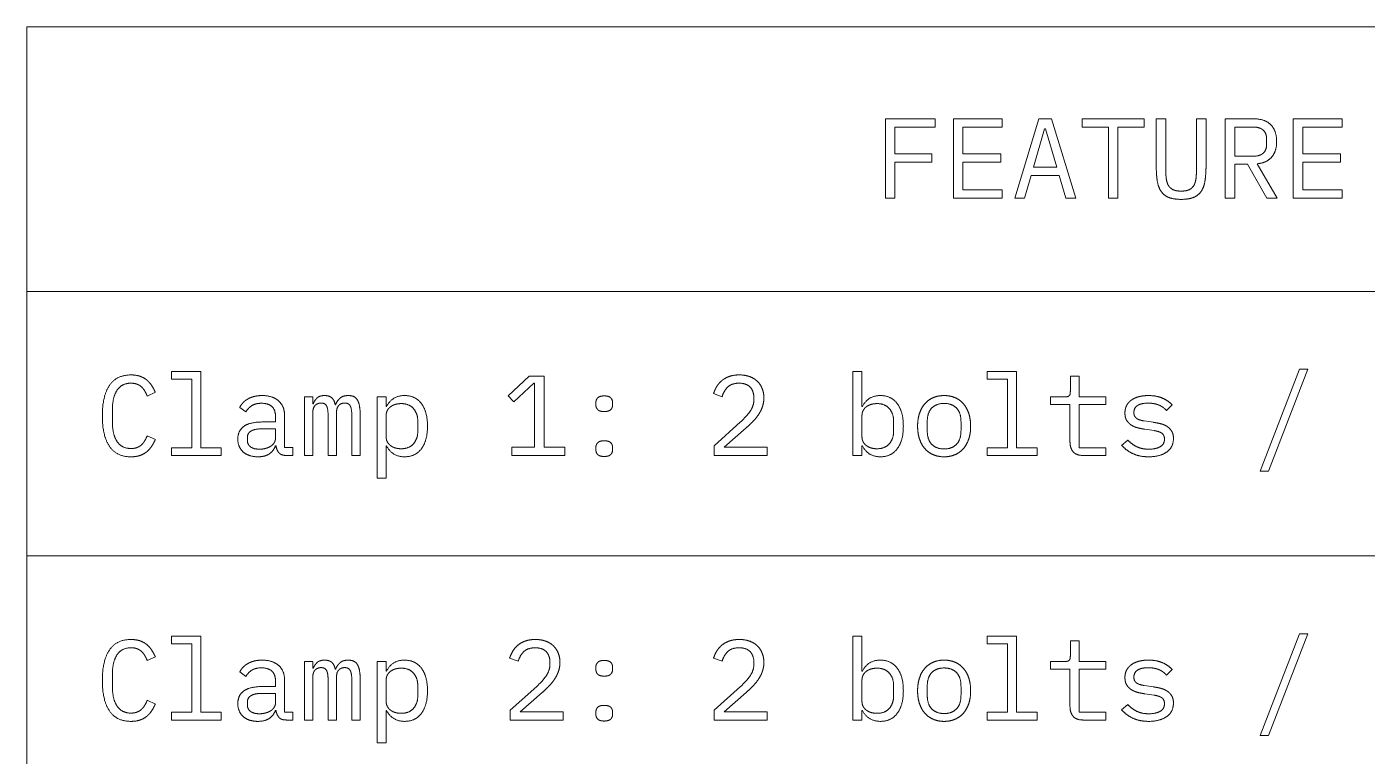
# Model space of a CAD drawing. Header units: millimetres. Extents: x 25 to 584, y 11 to 410.
# Drawn here: x 447.09 to 482.58, y 390.7 to 410 of the extents above; entities that cross this region are included whole.
import ezdxf

# ---------------------------------------------------------------- set-up
doc = ezdxf.new("R2010")
doc.units = ezdxf.units.MM
doc.layers.add('dims', color=7, linetype='Continuous', lineweight=5)

msp = doc.modelspace()

# ---------------------------------------------------------------- linework, layer by layer
at = {"layer": 'dims'}
for p, q in [((447.088, 340), (447.088, 410)), ((447.088, 410), (584, 410)), ((469.824, 407.565), (469.824, 405.471)), ((471.144, 407.565), (469.824, 407.565)), ((471.144, 407.346), (471.144, 407.565)), ((471.624, 407.565), (471.624, 405.471)), ((472.914, 407.565), (471.624, 407.565)), ((472.914, 407.346), (472.914, 407.565)), ((473.889, 407.565), (473.247, 405.471)), ((474.222, 407.565), (473.889, 407.565)), ((474.864, 405.471), (474.222, 407.565)), ((475.029, 407.565), (475.029, 407.346)), ((476.679, 407.565), (475.029, 407.565)), ((476.679, 407.346), (476.679, 407.565)), ((477.246, 407.565), (476.994, 407.565)), ((476.994, 407.565), (476.994, 406.368)), ((477.246, 406.308), (477.246, 407.565)), ((478.062, 407.565), (478.062, 406.308)), ((478.314, 407.565), (478.062, 407.565)), ((478.314, 406.368), (478.314, 407.565)), ((478.824, 407.565), (478.824, 405.471)), ((479.586, 407.565), (478.824, 407.565)), ((480.624, 407.565), (480.624, 405.471)), ((481.914, 407.565), (480.624, 407.565)), ((481.914, 407.346), (481.914, 407.565)), ((470.076, 407.346), (471.144, 407.346)), ((470.076, 406.641), (470.076, 407.346)), ((471.876, 407.346), (472.914, 407.346)), ((471.876, 406.641), (471.876, 407.346)), ((473.745, 406.287), (474.039, 407.298)), ((474.039, 407.298), (474.066, 407.298)), ((474.066, 407.298), (474.36, 406.287)), ((475.029, 407.346), (475.728, 407.346)), ((475.728, 407.346), (475.728, 405.471)), ((475.98, 407.346), (476.679, 407.346)), ((475.98, 405.471), (475.98, 407.346)), ((479.076, 407.346), (479.58, 407.346)), ((479.076, 406.578), (479.076, 407.346)), ((480.876, 407.346), (481.914, 407.346)), ((480.876, 406.641), (480.876, 407.346)), ((479.916, 407.04), (479.916, 406.884)), ((471.054, 406.641), (470.076, 406.641)), ((470.076, 406.422), (471.054, 406.422)), ((470.076, 405.471), (470.076, 406.422)), ((471.054, 406.422), (471.054, 406.641)), ((472.878, 406.641), (471.876, 406.641)), ((471.876, 406.422), (472.878, 406.422)), ((471.876, 405.69), (471.876, 406.422)), ((472.878, 406.422), (472.878, 406.641)), ((479.58, 406.578), (479.076, 406.578)), ((481.878, 406.641), (480.876, 406.641)), ((480.876, 406.422), (481.878, 406.422)), ((480.876, 405.69), (480.876, 406.422)), ((481.878, 406.422), (481.878, 406.641)), ((473.508, 405.471), (473.685, 406.068)), ((473.685, 406.068), (474.42, 406.068)), ((474.36, 406.287), (473.745, 406.287)), ((474.42, 406.068), (474.597, 405.471)), ((479.076, 405.471), (479.076, 406.365)), ((479.076, 406.365), (479.409, 406.365)), ((479.409, 406.365), (479.919, 405.471)), ((480.201, 405.471), (479.667, 406.377)), ((472.914, 405.69), (471.876, 405.69)), ((472.914, 405.471), (472.914, 405.69)), ((481.914, 405.69), (480.876, 405.69)), ((481.914, 405.471), (481.914, 405.69)), ((469.824, 405.471), (470.076, 405.471)), ((471.624, 405.471), (472.914, 405.471)), ((473.247, 405.471), (473.508, 405.471)), ((474.597, 405.471), (474.864, 405.471)), ((475.728, 405.471), (475.98, 405.471)), ((478.824, 405.471), (479.076, 405.471)), ((479.919, 405.471), (480.201, 405.471)), ((480.624, 405.471), (481.914, 405.471)), ((447.088, 403), (584, 403)), ((450.918, 400.88), (450.918, 400.676)), ((451.698, 400.88), (450.918, 400.88)), ((451.698, 398.864), (451.698, 400.88)), ((460.392, 400.754), (459.837, 400.235)), ((460.785, 400.754), (460.392, 400.754)), ((460.785, 398.879), (460.785, 400.754)), ((468.963, 400.88), (468.963, 398.66)), ((469.203, 400.88), (468.963, 400.88)), ((469.203, 399.956), (469.203, 400.88)), ((472.518, 400.88), (472.518, 400.676)), ((473.298, 400.88), (472.518, 400.88)), ((473.298, 398.864), (473.298, 400.88)), ((474.72, 400.754), (474.72, 400.349)), ((474.951, 400.754), (474.72, 400.754)), ((474.951, 400.208), (474.951, 400.754)), ((480.792, 400.94), (479.748, 398.246)), ((479.964, 398.246), (481.008, 400.94)), ((481.008, 400.94), (480.792, 400.94)), ((450.918, 400.676), (451.458, 400.676)), ((451.458, 400.676), (451.458, 398.864)), ((459.984, 400.076), (460.512, 400.568)), ((460.512, 400.568), (460.533, 400.568)), ((460.533, 400.568), (460.533, 398.879)), ((472.518, 400.676), (473.058, 400.676)), ((473.058, 400.676), (473.058, 398.864)), ((450.276, 400.232), (450.492, 400.331)), ((454.44, 400.208), (454.44, 398.66)), ((454.662, 400.208), (454.44, 400.208)), ((454.662, 400.028), (454.662, 400.208)), ((454.674, 400.028), (454.662, 400.028)), ((456.363, 400.208), (456.363, 398.06)), ((456.603, 400.208), (456.363, 400.208)), ((456.603, 399.956), (456.603, 400.208)), ((459.837, 400.235), (459.984, 400.076)), ((462.156, 400.055), (462.156, 400.001)), ((462.6, 400.001), (462.6, 400.055)), ((465.273, 400.298), (465.498, 400.214)), ((466.341, 400.175), (466.341, 400.139)), ((474.195, 400.208), (474.195, 400.004)), ((474.579, 400.208), (474.195, 400.208)), ((474.195, 400.004), (474.711, 400.004)), ((474.711, 400.004), (474.711, 399.014)), ((475.656, 400.208), (474.951, 400.208)), ((474.951, 400.004), (475.656, 400.004)), ((474.951, 398.864), (474.951, 400.004)), ((475.656, 400.004), (475.656, 400.208)), ((449.355, 399.536), (449.355, 399.878)), ((452.727, 399.932), (452.889, 399.812)), ((453.672, 399.698), (453.672, 399.545)), ((453.912, 398.87), (453.912, 399.722)), ((454.662, 398.66), (454.662, 399.797)), ((455.067, 399.695), (455.067, 398.66)), ((455.262, 400.001), (455.253, 400.001)), ((455.289, 398.66), (455.289, 399.797)), ((455.694, 399.695), (455.694, 398.66)), ((455.916, 398.66), (455.916, 399.734)), ((456.615, 399.956), (456.603, 399.956)), ((456.603, 399.155), (456.603, 399.713)), ((469.215, 399.956), (469.203, 399.956)), ((469.203, 399.155), (469.203, 399.713)), ((477.264, 399.848), (477.42, 399.995)), ((453.672, 399.545), (453.342, 399.545)), ((453.342, 399.365), (453.672, 399.365)), ((453.672, 399.365), (453.672, 399.11)), ((457.44, 399.566), (457.44, 399.302)), ((465.99, 399.548), (465.291, 398.918)), ((465.552, 398.879), (466.137, 399.389)), ((470.04, 399.566), (470.04, 399.302)), ((470.931, 399.323), (470.931, 399.545)), ((471.825, 399.545), (471.825, 399.323)), ((476.919, 399.536), (476.676, 399.572)), ((476.697, 399.353), (476.94, 399.317)), ((450.492, 399.083), (450.276, 399.182)), ((452.928, 399.068), (452.928, 399.131)), ((476.241, 399.068), (476.079, 398.927)), ((450.918, 398.864), (450.918, 398.66)), ((451.458, 398.864), (450.918, 398.864)), ((450.918, 398.66), (452.238, 398.66)), ((452.238, 398.864), (451.698, 398.864)), ((452.238, 398.66), (452.238, 398.864)), ((453.672, 398.912), (453.687, 398.912)), ((454.128, 398.87), (453.912, 398.87)), ((453.963, 398.66), (454.128, 398.66)), ((454.128, 398.66), (454.128, 398.87)), ((454.44, 398.66), (454.662, 398.66)), ((455.067, 398.66), (455.289, 398.66)), ((455.694, 398.66), (455.916, 398.66)), ((456.603, 398.912), (456.615, 398.912)), ((456.603, 398.06), (456.603, 398.912)), ((459.933, 398.879), (459.933, 398.66)), ((460.533, 398.879), (459.933, 398.879)), ((459.933, 398.66), (461.337, 398.66)), ((461.337, 398.879), (460.785, 398.879)), ((461.337, 398.66), (461.337, 398.879)), ((462.156, 398.867), (462.156, 398.813)), ((462.6, 398.813), (462.6, 398.867)), ((465.291, 398.918), (465.291, 398.66)), ((465.291, 398.66), (466.689, 398.66)), ((466.689, 398.879), (465.552, 398.879)), ((466.689, 398.66), (466.689, 398.879)), ((468.963, 398.66), (469.203, 398.66)), ((469.203, 398.912), (469.215, 398.912)), ((469.203, 398.66), (469.203, 398.912)), ((472.518, 398.864), (472.518, 398.66)), ((473.058, 398.864), (472.518, 398.864)), ((472.518, 398.66), (473.838, 398.66)), ((473.838, 398.864), (473.298, 398.864)), ((473.838, 398.66), (473.838, 398.864)), ((475.656, 398.864), (474.951, 398.864)), ((475.053, 398.66), (475.656, 398.66)), ((475.656, 398.66), (475.656, 398.864)), ((479.748, 398.246), (479.964, 398.246)), ((456.363, 398.06), (456.603, 398.06)), ((447.088, 396), (584, 396)), ((450.918, 393.88), (450.918, 393.676)), ((451.698, 393.88), (450.918, 393.88)), ((450.918, 393.676), (451.458, 393.676)), ((451.458, 393.676), (451.458, 391.864)), ((451.698, 391.864), (451.698, 393.88)), ((468.963, 393.88), (468.963, 391.66)), ((469.203, 393.88), (468.963, 393.88)), ((469.203, 392.956), (469.203, 393.88)), ((472.518, 393.88), (472.518, 393.676)), ((473.298, 393.88), (472.518, 393.88)), ((472.518, 393.676), (473.058, 393.676)), ((473.058, 393.676), (473.058, 391.864)), ((473.298, 391.864), (473.298, 393.88)), ((474.72, 393.754), (474.72, 393.349)), ((474.951, 393.754), (474.72, 393.754)), ((474.951, 393.208), (474.951, 393.754)), ((480.792, 393.94), (479.748, 391.246)), ((479.964, 391.246), (481.008, 393.94)), ((481.008, 393.94), (480.792, 393.94)), ((450.276, 393.232), (450.492, 393.331)), ((459.873, 393.298), (460.098, 393.214)), ((465.273, 393.298), (465.498, 393.214)), ((452.727, 392.932), (452.889, 392.812)), ((454.44, 393.208), (454.44, 391.66)), ((454.662, 393.208), (454.44, 393.208)), ((454.662, 393.028), (454.662, 393.208)), ((454.674, 393.028), (454.662, 393.028)), ((455.262, 393.001), (455.253, 393.001)), ((456.363, 393.208), (456.363, 391.06)), ((456.603, 393.208), (456.363, 393.208)), ((456.603, 392.956), (456.603, 393.208)), ((456.615, 392.956), (456.603, 392.956)), ((460.941, 393.175), (460.941, 393.139)), ((462.156, 393.055), (462.156, 393.001)), ((462.6, 393.001), (462.6, 393.055)), ((466.341, 393.175), (466.341, 393.139)), ((469.215, 392.956), (469.203, 392.956)), ((474.195, 393.208), (474.195, 393.004)), ((474.579, 393.208), (474.195, 393.208)), ((474.195, 393.004), (474.711, 393.004)), ((474.711, 393.004), (474.711, 392.014)), ((475.656, 393.208), (474.951, 393.208)), ((474.951, 393.004), (475.656, 393.004)), ((474.951, 391.864), (474.951, 393.004)), ((475.656, 393.004), (475.656, 393.208)), ((477.264, 392.848), (477.42, 392.995)), ((449.355, 392.536), (449.355, 392.878)), ((453.672, 392.698), (453.672, 392.545)), ((453.912, 391.87), (453.912, 392.722)), ((454.662, 391.66), (454.662, 392.797)), ((455.067, 392.695), (455.067, 391.66)), ((455.289, 391.66), (455.289, 392.797)), ((455.694, 392.695), (455.694, 391.66)), ((455.916, 391.66), (455.916, 392.734)), ((456.603, 392.155), (456.603, 392.713)), ((457.44, 392.566), (457.44, 392.302)), ((469.203, 392.155), (469.203, 392.713)), ((470.04, 392.566), (470.04, 392.302)), ((476.919, 392.536), (476.676, 392.572)), ((453.672, 392.545), (453.342, 392.545)), ((453.342, 392.365), (453.672, 392.365)), ((453.672, 392.365), (453.672, 392.11)), ((460.59, 392.548), (459.891, 391.918)), ((460.152, 391.879), (460.737, 392.389)), ((465.99, 392.548), (465.291, 391.918)), ((465.552, 391.879), (466.137, 392.389)), ((470.931, 392.323), (470.931, 392.545)), ((471.825, 392.545), (471.825, 392.323)), ((476.697, 392.353), (476.94, 392.317)), ((450.492, 392.083), (450.276, 392.182)), ((450.918, 391.864), (450.918, 391.66)), ((451.458, 391.864), (450.918, 391.864)), ((452.238, 391.864), (451.698, 391.864)), ((452.238, 391.66), (452.238, 391.864)), ((452.928, 392.068), (452.928, 392.131)), ((453.672, 391.912), (453.687, 391.912)), ((454.128, 391.87), (453.912, 391.87)), ((454.128, 391.66), (454.128, 391.87)), ((456.603, 391.912), (456.615, 391.912)), ((456.603, 391.06), (456.603, 391.912)), ((459.891, 391.918), (459.891, 391.66)), ((461.289, 391.879), (460.152, 391.879)), ((461.289, 391.66), (461.289, 391.879)), ((462.156, 391.867), (462.156, 391.813)), ((462.6, 391.813), (462.6, 391.867)), ((465.291, 391.918), (465.291, 391.66)), ((466.689, 391.879), (465.552, 391.879)), ((466.689, 391.66), (466.689, 391.879)), ((469.203, 391.912), (469.215, 391.912)), ((469.203, 391.66), (469.203, 391.912)), ((472.518, 391.864), (472.518, 391.66)), ((473.058, 391.864), (472.518, 391.864)), ((473.838, 391.864), (473.298, 391.864)), ((473.838, 391.66), (473.838, 391.864)), ((475.656, 391.864), (474.951, 391.864)), ((475.656, 391.66), (475.656, 391.864)), ((476.241, 392.068), (476.079, 391.927)), ((450.918, 391.66), (452.238, 391.66)), ((453.963, 391.66), (454.128, 391.66)), ((454.44, 391.66), (454.662, 391.66)), ((455.067, 391.66), (455.289, 391.66)), ((455.694, 391.66), (455.916, 391.66)), ((459.891, 391.66), (461.289, 391.66)), ((465.291, 391.66), (466.689, 391.66)), ((468.963, 391.66), (469.203, 391.66)), ((472.518, 391.66), (473.838, 391.66)), ((475.053, 391.66), (475.656, 391.66)), ((479.748, 391.246), (479.964, 391.246)), ((456.363, 391.06), (456.603, 391.06))]:
    msp.add_line(p, q, dxfattribs=at)
for points in [[(479.586, 407.565), (479.877, 407.565), (480.03, 407.406)], [(479.827, 407.266), (479.739, 407.346), (479.58, 407.346)], [(479.916, 407.04), (479.916, 407.187), (479.827, 407.266)], [(480.03, 407.406), (480.183, 407.247), (480.183, 406.962)], [(479.827, 406.657), (479.916, 406.737), (479.916, 406.884)], [(480.183, 406.962), (480.183, 406.707), (480.051, 406.554)], [(479.58, 406.578), (479.739, 406.578), (479.827, 406.657)], [(480.051, 406.554), (479.919, 406.401), (479.667, 406.377)], [(477.016, 405.96), (476.994, 406.134), (476.994, 406.368)], [(477.246, 406.308), (477.246, 406.155), (477.255, 406.035)], [(478.053, 406.035), (478.062, 406.155), (478.062, 406.308)], [(478.314, 406.368), (478.314, 406.134), (478.291, 405.96)], [(477.109, 405.669), (477.039, 405.786), (477.016, 405.96)], [(477.255, 406.035), (477.264, 405.915), (477.303, 405.829)], [(477.303, 405.829), (477.342, 405.744), (477.424, 405.699)], [(477.424, 405.699), (477.507, 405.654), (477.654, 405.654)], [(477.654, 405.654), (477.801, 405.654), (477.884, 405.699)], [(477.884, 405.699), (477.966, 405.744), (478.005, 405.829)], [(478.005, 405.829), (478.044, 405.915), (478.053, 406.035)], [(478.291, 405.96), (478.269, 405.786), (478.199, 405.669)], [(477.31, 405.493), (477.18, 405.552), (477.109, 405.669)], [(477.654, 405.435), (477.441, 405.435), (477.31, 405.493)], [(477.997, 405.493), (477.867, 405.435), (477.654, 405.435)], [(478.199, 405.669), (478.128, 405.552), (477.997, 405.493)], [(449.275, 400.511), (449.463, 400.79), (449.847, 400.79)], [(449.847, 400.79), (449.991, 400.79), (450.096, 400.751)], [(450.096, 400.751), (450.201, 400.712), (450.276, 400.646)], [(465.489, 400.637), (465.57, 400.706), (465.685, 400.748)], [(465.685, 400.748), (465.801, 400.79), (465.954, 400.79)], [(465.954, 400.79), (466.11, 400.79), (466.231, 400.745)], [(466.231, 400.745), (466.353, 400.7), (466.435, 400.619)], [(449.088, 399.707), (449.088, 400.232), (449.275, 400.511)], [(449.476, 400.382), (449.355, 400.193), (449.355, 399.878)], [(449.847, 400.571), (449.598, 400.571), (449.476, 400.382)], [(450.01, 400.544), (449.943, 400.571), (449.847, 400.571)], [(450.127, 400.471), (450.078, 400.517), (450.01, 400.544)], [(450.213, 400.363), (450.177, 400.424), (450.127, 400.471)], [(450.276, 400.232), (450.249, 400.301), (450.213, 400.363)], [(450.276, 400.646), (450.351, 400.58), (450.402, 400.498)], [(450.402, 400.498), (450.453, 400.415), (450.492, 400.331)], [(465.273, 400.298), (465.303, 400.391), (465.355, 400.479)], [(465.355, 400.479), (465.408, 400.568), (465.489, 400.637)], [(465.652, 400.473), (465.549, 400.376), (465.498, 400.214)], [(465.948, 400.571), (465.756, 400.571), (465.652, 400.473)], [(466.242, 400.468), (466.143, 400.571), (465.948, 400.571)], [(466.341, 400.175), (466.341, 400.364), (466.242, 400.468)], [(466.435, 400.619), (466.518, 400.538), (466.561, 400.427)], [(466.561, 400.427), (466.605, 400.316), (466.605, 400.184)], [(452.727, 399.932), (452.757, 399.992), (452.808, 400.049)], [(452.808, 400.049), (452.859, 400.106), (452.934, 400.149)], [(452.934, 400.149), (453.009, 400.193), (453.105, 400.219)], [(453.303, 400.04), (453.147, 400.04), (453.048, 399.979)], [(453.105, 400.219), (453.201, 400.244), (453.318, 400.244)], [(453.576, 399.955), (453.48, 400.04), (453.303, 400.04)], [(453.318, 400.244), (453.591, 400.244), (453.751, 400.106)], [(453.751, 400.106), (453.912, 399.968), (453.912, 399.722)], [(454.674, 400.028), (454.71, 400.118), (454.776, 400.181)], [(454.881, 400.046), (454.785, 400.046), (454.724, 399.984)], [(454.776, 400.181), (454.842, 400.244), (454.971, 400.244)], [(455.026, 399.969), (454.986, 400.046), (454.881, 400.046)], [(454.971, 400.244), (455.106, 400.244), (455.172, 400.177)], [(455.172, 400.177), (455.238, 400.109), (455.253, 400.001)], [(455.262, 400.001), (455.304, 400.106), (455.382, 400.175)], [(455.505, 400.046), (455.409, 400.046), (455.349, 399.984)], [(455.382, 400.175), (455.46, 400.244), (455.598, 400.244)], [(455.653, 399.969), (455.613, 400.046), (455.505, 400.046)], [(455.598, 400.244), (455.787, 400.244), (455.851, 400.112)], [(455.851, 400.112), (455.916, 399.98), (455.916, 399.734)], [(456.615, 399.956), (456.765, 400.244), (457.092, 400.244)], [(456.846, 400.01), (456.774, 399.989), (456.72, 399.949)], [(456.999, 400.031), (456.918, 400.031), (456.846, 400.01)], [(457.324, 399.903), (457.209, 400.031), (456.999, 400.031)], [(457.092, 400.244), (457.377, 400.244), (457.537, 400.031)], [(457.537, 400.031), (457.698, 399.818), (457.698, 399.434)], [(462.156, 400.055), (462.156, 400.133), (462.205, 400.184)], [(462.205, 400.184), (462.255, 400.235), (462.378, 400.235)], [(462.378, 400.235), (462.501, 400.235), (462.55, 400.184)], [(462.55, 400.184), (462.6, 400.133), (462.6, 400.055)], [(466.242, 399.831), (466.341, 399.977), (466.341, 400.139)], [(466.605, 400.184), (466.605, 400.064), (466.57, 399.959)], [(469.215, 399.956), (469.365, 400.244), (469.692, 400.244)], [(469.446, 400.01), (469.374, 399.989), (469.32, 399.949)], [(469.599, 400.031), (469.518, 400.031), (469.446, 400.01)], [(469.924, 399.903), (469.809, 400.031), (469.599, 400.031)], [(469.692, 400.244), (469.977, 400.244), (470.137, 400.031)], [(470.137, 400.031), (470.298, 399.818), (470.298, 399.434)], [(470.724, 399.767), (470.772, 399.917), (470.864, 400.024)], [(470.864, 400.024), (470.955, 400.13), (471.085, 400.187)], [(471.378, 400.037), (471.177, 400.037), (471.054, 399.917)], [(471.085, 400.187), (471.216, 400.244), (471.378, 400.244)], [(471.378, 400.244), (471.54, 400.244), (471.67, 400.187)], [(471.702, 399.917), (471.579, 400.037), (471.378, 400.037)], [(471.67, 400.187), (471.801, 400.13), (471.892, 400.024)], [(471.892, 400.024), (471.984, 399.917), (472.032, 399.767)], [(474.579, 400.208), (474.657, 400.208), (474.689, 400.239)], [(474.689, 400.239), (474.72, 400.271), (474.72, 400.349)], [(476.212, 399.984), (476.259, 400.07), (476.343, 400.129)], [(476.343, 400.129), (476.427, 400.187), (476.541, 400.216)], [(476.781, 400.043), (476.598, 400.043), (476.5, 399.98)], [(476.541, 400.216), (476.655, 400.244), (476.79, 400.244)], [(476.961, 400.025), (476.883, 400.043), (476.781, 400.043)], [(476.79, 400.244), (477, 400.244), (477.154, 400.178)], [(477.097, 399.979), (477.039, 400.007), (476.961, 400.025)], [(477.154, 400.178), (477.309, 400.112), (477.42, 399.995)], [(449.275, 398.903), (449.088, 399.182), (449.088, 399.707)], [(453.048, 399.979), (452.949, 399.917), (452.889, 399.812)], [(453.672, 399.698), (453.672, 399.869), (453.576, 399.955)], [(454.724, 399.984), (454.662, 399.923), (454.662, 399.797)], [(455.067, 399.695), (455.067, 399.893), (455.026, 399.969)], [(455.349, 399.984), (455.289, 399.923), (455.289, 399.797)], [(455.694, 399.695), (455.694, 399.893), (455.653, 399.969)], [(456.634, 399.849), (456.603, 399.791), (456.603, 399.713)], [(456.72, 399.949), (456.666, 399.908), (456.634, 399.849)], [(457.44, 399.566), (457.44, 399.776), (457.324, 399.903)], [(462.205, 399.872), (462.156, 399.923), (462.156, 400.001)], [(462.378, 399.821), (462.255, 399.821), (462.205, 399.872)], [(462.55, 399.872), (462.501, 399.821), (462.378, 399.821)], [(462.6, 400.001), (462.6, 399.923), (462.55, 399.872)], [(465.99, 399.548), (466.143, 399.686), (466.242, 399.831)], [(466.474, 399.758), (466.413, 399.662), (466.327, 399.571)], [(466.57, 399.959), (466.536, 399.854), (466.474, 399.758)], [(469.234, 399.849), (469.203, 399.791), (469.203, 399.713)], [(469.32, 399.949), (469.266, 399.908), (469.234, 399.849)], [(470.04, 399.566), (470.04, 399.776), (469.924, 399.903)], [(470.676, 399.434), (470.676, 399.617), (470.724, 399.767)], [(471.054, 399.917), (470.931, 399.797), (470.931, 399.545)], [(471.825, 399.545), (471.825, 399.797), (471.702, 399.917)], [(472.032, 399.767), (472.08, 399.617), (472.08, 399.434)], [(476.166, 399.782), (476.166, 399.899), (476.212, 399.984)], [(476.218, 399.578), (476.166, 399.656), (476.166, 399.782)], [(476.5, 399.98), (476.403, 399.917), (476.403, 399.797)], [(476.403, 399.797), (476.403, 399.737), (476.425, 399.696)], [(476.425, 399.696), (476.448, 399.656), (476.487, 399.632)], [(477.196, 399.915), (477.156, 399.95), (477.097, 399.979)], [(477.264, 399.848), (477.237, 399.881), (477.196, 399.915)], [(449.355, 399.536), (449.355, 399.221), (449.476, 399.032)], [(452.676, 399.095), (452.676, 399.311), (452.833, 399.428)], [(452.833, 399.428), (452.991, 399.545), (453.342, 399.545)], [(453.027, 399.305), (452.928, 399.245), (452.928, 399.131)], [(453.342, 399.365), (453.126, 399.365), (453.027, 399.305)], [(457.324, 398.965), (457.44, 399.092), (457.44, 399.302)], [(457.698, 399.434), (457.698, 399.05), (457.537, 398.837)], [(466.327, 399.571), (466.242, 399.479), (466.137, 399.389)], [(469.924, 398.965), (470.04, 399.092), (470.04, 399.302)], [(470.298, 399.434), (470.298, 399.05), (470.137, 398.837)], [(470.724, 399.099), (470.676, 399.248), (470.676, 399.434)], [(470.931, 399.323), (470.931, 399.071), (471.054, 398.951)], [(471.702, 398.951), (471.825, 399.071), (471.825, 399.323)], [(472.08, 399.434), (472.08, 399.248), (472.032, 399.099)], [(476.349, 399.454), (476.271, 399.5), (476.218, 399.578)], [(476.521, 399.386), (476.427, 399.407), (476.349, 399.454)], [(476.487, 399.632), (476.526, 399.608), (476.575, 399.594)], [(476.697, 399.353), (476.616, 399.365), (476.521, 399.386)], [(476.575, 399.594), (476.625, 399.581), (476.676, 399.572)], [(476.919, 399.536), (477.003, 399.524), (477.096, 399.503)], [(477.042, 399.294), (476.994, 399.308), (476.94, 399.317)], [(477.129, 399.257), (477.09, 399.281), (477.042, 399.294)], [(477.096, 399.503), (477.189, 399.482), (477.267, 399.436)], [(477.267, 399.436), (477.345, 399.389), (477.397, 399.311)], [(477.397, 399.311), (477.45, 399.233), (477.45, 399.107)], [(449.476, 399.032), (449.598, 398.843), (449.847, 398.843)], [(450.01, 398.87), (450.078, 398.897), (450.127, 398.944)], [(450.127, 398.944), (450.177, 398.99), (450.213, 399.051)], [(450.213, 399.051), (450.249, 399.113), (450.276, 399.182)], [(450.492, 399.083), (450.453, 398.996), (450.402, 398.915)], [(452.82, 398.75), (452.676, 398.876), (452.676, 399.095)], [(452.928, 399.068), (452.928, 398.948), (453.013, 398.886)], [(453.552, 398.908), (453.609, 398.945), (453.64, 398.998)], [(453.64, 398.998), (453.672, 399.05), (453.672, 399.11)], [(456.603, 399.155), (456.603, 399.077), (456.634, 399.019)], [(456.634, 399.019), (456.666, 398.96), (456.72, 398.92)], [(456.999, 398.837), (457.209, 398.837), (457.324, 398.965)], [(462.156, 398.867), (462.156, 398.945), (462.205, 398.996)], [(462.205, 398.996), (462.255, 399.047), (462.378, 399.047)], [(462.378, 399.047), (462.501, 399.047), (462.55, 398.996)], [(462.55, 398.996), (462.6, 398.945), (462.6, 398.867)], [(469.203, 399.155), (469.203, 399.077), (469.234, 399.019)], [(469.234, 399.019), (469.266, 398.96), (469.32, 398.92)], [(469.599, 398.837), (469.809, 398.837), (469.924, 398.965)], [(470.864, 398.844), (470.772, 398.951), (470.724, 399.099)], [(471.054, 398.951), (471.177, 398.831), (471.378, 398.831)], [(471.378, 398.831), (471.579, 398.831), (471.702, 398.951)], [(472.032, 399.099), (471.984, 398.951), (471.892, 398.844)], [(474.793, 398.759), (474.711, 398.858), (474.711, 399.014)], [(476.241, 399.068), (476.352, 398.951), (476.484, 398.888)], [(477.097, 398.89), (477.213, 398.954), (477.213, 399.092)], [(477.19, 399.193), (477.168, 399.233), (477.129, 399.257)], [(477.213, 399.092), (477.213, 399.152), (477.19, 399.193)], [(477.45, 399.107), (477.45, 398.876), (477.271, 398.75)], [(449.847, 398.624), (449.463, 398.624), (449.275, 398.903)], [(449.847, 398.843), (449.943, 398.843), (450.01, 398.87)], [(450.096, 398.663), (449.991, 398.624), (449.847, 398.624)], [(450.276, 398.768), (450.201, 398.702), (450.096, 398.663)], [(450.402, 398.915), (450.351, 398.834), (450.276, 398.768)], [(453.207, 398.624), (452.964, 398.624), (452.82, 398.75)], [(453.013, 398.886), (453.099, 398.825), (453.249, 398.825)], [(453.508, 398.701), (453.396, 398.624), (453.207, 398.624)], [(453.249, 398.825), (453.342, 398.825), (453.419, 398.848)], [(453.419, 398.848), (453.495, 398.87), (453.552, 398.908)], [(453.672, 398.912), (453.621, 398.777), (453.508, 398.701)], [(453.762, 398.732), (453.702, 398.804), (453.687, 398.912)], [(453.963, 398.66), (453.822, 398.66), (453.762, 398.732)], [(457.092, 398.624), (456.765, 398.624), (456.615, 398.912)], [(456.72, 398.92), (456.774, 398.879), (456.846, 398.858)], [(456.846, 398.858), (456.918, 398.837), (456.999, 398.837)], [(457.537, 398.837), (457.377, 398.624), (457.092, 398.624)], [(462.205, 398.684), (462.156, 398.735), (462.156, 398.813)], [(462.378, 398.633), (462.255, 398.633), (462.205, 398.684)], [(462.55, 398.684), (462.501, 398.633), (462.378, 398.633)], [(462.6, 398.813), (462.6, 398.735), (462.55, 398.684)], [(469.692, 398.624), (469.365, 398.624), (469.215, 398.912)], [(469.32, 398.92), (469.374, 398.879), (469.446, 398.858)], [(469.446, 398.858), (469.518, 398.837), (469.599, 398.837)], [(470.137, 398.837), (469.977, 398.624), (469.692, 398.624)], [(471.085, 398.681), (470.955, 398.738), (470.864, 398.844)], [(471.378, 398.624), (471.216, 398.624), (471.085, 398.681)], [(471.67, 398.681), (471.54, 398.624), (471.378, 398.624)], [(471.892, 398.844), (471.801, 398.738), (471.67, 398.681)], [(475.053, 398.66), (474.876, 398.66), (474.793, 398.759)], [(476.377, 398.707), (476.202, 398.789), (476.079, 398.927)], [(476.796, 398.624), (476.553, 398.624), (476.377, 398.707)], [(476.484, 398.888), (476.616, 398.825), (476.802, 398.825)], [(477.271, 398.75), (477.093, 398.624), (476.796, 398.624)], [(476.802, 398.825), (476.982, 398.825), (477.097, 398.89)], [(449.275, 393.511), (449.463, 393.79), (449.847, 393.79)], [(449.847, 393.79), (449.991, 393.79), (450.096, 393.751)], [(450.096, 393.751), (450.201, 393.712), (450.276, 393.646)], [(450.276, 393.646), (450.351, 393.58), (450.402, 393.498)], [(459.955, 393.479), (460.008, 393.568), (460.089, 393.637)], [(460.089, 393.637), (460.17, 393.706), (460.285, 393.748)], [(460.285, 393.748), (460.401, 393.79), (460.554, 393.79)], [(460.554, 393.79), (460.71, 393.79), (460.831, 393.745)], [(460.831, 393.745), (460.953, 393.7), (461.035, 393.619)], [(461.035, 393.619), (461.118, 393.538), (461.161, 393.427)], [(465.355, 393.479), (465.408, 393.568), (465.489, 393.637)], [(465.489, 393.637), (465.57, 393.706), (465.685, 393.748)], [(465.685, 393.748), (465.801, 393.79), (465.954, 393.79)], [(465.954, 393.79), (466.11, 393.79), (466.231, 393.745)], [(466.231, 393.745), (466.353, 393.7), (466.435, 393.619)], [(466.435, 393.619), (466.518, 393.538), (466.561, 393.427)], [(449.088, 392.707), (449.088, 393.232), (449.275, 393.511)], [(449.476, 393.382), (449.355, 393.193), (449.355, 392.878)], [(449.847, 393.571), (449.598, 393.571), (449.476, 393.382)], [(450.01, 393.544), (449.943, 393.571), (449.847, 393.571)], [(450.127, 393.471), (450.078, 393.517), (450.01, 393.544)], [(450.213, 393.363), (450.177, 393.424), (450.127, 393.471)], [(450.276, 393.232), (450.249, 393.301), (450.213, 393.363)], [(450.402, 393.498), (450.453, 393.415), (450.492, 393.331)], [(459.873, 393.298), (459.903, 393.391), (459.955, 393.479)], [(460.252, 393.473), (460.149, 393.376), (460.098, 393.214)], [(460.548, 393.571), (460.356, 393.571), (460.252, 393.473)], [(460.842, 393.468), (460.743, 393.571), (460.548, 393.571)], [(460.941, 393.175), (460.941, 393.364), (460.842, 393.468)], [(461.161, 393.427), (461.205, 393.316), (461.205, 393.184)], [(465.273, 393.298), (465.303, 393.391), (465.355, 393.479)], [(465.652, 393.473), (465.549, 393.376), (465.498, 393.214)], [(465.948, 393.571), (465.756, 393.571), (465.652, 393.473)], [(466.242, 393.468), (466.143, 393.571), (465.948, 393.571)], [(466.341, 393.175), (466.341, 393.364), (466.242, 393.468)], [(466.561, 393.427), (466.605, 393.316), (466.605, 393.184)], [(474.689, 393.239), (474.72, 393.271), (474.72, 393.349)], [(452.727, 392.932), (452.757, 392.992), (452.808, 393.049)], [(452.808, 393.049), (452.859, 393.106), (452.934, 393.149)], [(453.048, 392.979), (452.949, 392.917), (452.889, 392.812)], [(452.934, 393.149), (453.009, 393.193), (453.105, 393.219)], [(453.303, 393.04), (453.147, 393.04), (453.048, 392.979)], [(453.105, 393.219), (453.201, 393.244), (453.318, 393.244)], [(453.576, 392.955), (453.48, 393.04), (453.303, 393.04)], [(453.318, 393.244), (453.591, 393.244), (453.751, 393.106)], [(453.672, 392.698), (453.672, 392.869), (453.576, 392.955)], [(453.751, 393.106), (453.912, 392.968), (453.912, 392.722)], [(454.724, 392.984), (454.662, 392.923), (454.662, 392.797)], [(454.674, 393.028), (454.71, 393.118), (454.776, 393.181)], [(454.881, 393.046), (454.785, 393.046), (454.724, 392.984)], [(454.776, 393.181), (454.842, 393.244), (454.971, 393.244)], [(455.026, 392.969), (454.986, 393.046), (454.881, 393.046)], [(454.971, 393.244), (455.106, 393.244), (455.172, 393.177)], [(455.067, 392.695), (455.067, 392.893), (455.026, 392.969)], [(455.172, 393.177), (455.238, 393.109), (455.253, 393.001)], [(455.262, 393.001), (455.304, 393.106), (455.382, 393.175)], [(455.349, 392.984), (455.289, 392.923), (455.289, 392.797)], [(455.505, 393.046), (455.409, 393.046), (455.349, 392.984)], [(455.382, 393.175), (455.46, 393.244), (455.598, 393.244)], [(455.653, 392.969), (455.613, 393.046), (455.505, 393.046)], [(455.598, 393.244), (455.787, 393.244), (455.851, 393.112)], [(455.694, 392.695), (455.694, 392.893), (455.653, 392.969)], [(455.851, 393.112), (455.916, 392.98), (455.916, 392.734)], [(456.615, 392.956), (456.765, 393.244), (457.092, 393.244)], [(456.72, 392.949), (456.666, 392.908), (456.634, 392.849)], [(456.846, 393.01), (456.774, 392.989), (456.72, 392.949)], [(456.999, 393.031), (456.918, 393.031), (456.846, 393.01)], [(457.324, 392.903), (457.209, 393.031), (456.999, 393.031)], [(457.092, 393.244), (457.377, 393.244), (457.537, 393.031)], [(457.44, 392.566), (457.44, 392.776), (457.324, 392.903)], [(457.537, 393.031), (457.698, 392.818), (457.698, 392.434)], [(460.842, 392.831), (460.941, 392.977), (460.941, 393.139)], [(461.17, 392.959), (461.136, 392.854), (461.074, 392.758)], [(461.205, 393.184), (461.205, 393.064), (461.17, 392.959)], [(462.156, 393.055), (462.156, 393.133), (462.205, 393.184)], [(462.205, 392.872), (462.156, 392.923), (462.156, 393.001)], [(462.205, 393.184), (462.255, 393.235), (462.378, 393.235)], [(462.378, 393.235), (462.501, 393.235), (462.55, 393.184)], [(462.55, 393.184), (462.6, 393.133), (462.6, 393.055)], [(462.6, 393.001), (462.6, 392.923), (462.55, 392.872)], [(466.242, 392.831), (466.341, 392.977), (466.341, 393.139)], [(466.57, 392.959), (466.536, 392.854), (466.474, 392.758)], [(466.605, 393.184), (466.605, 393.064), (466.57, 392.959)], [(469.215, 392.956), (469.365, 393.244), (469.692, 393.244)], [(469.32, 392.949), (469.266, 392.908), (469.234, 392.849)], [(469.446, 393.01), (469.374, 392.989), (469.32, 392.949)], [(469.599, 393.031), (469.518, 393.031), (469.446, 393.01)], [(469.924, 392.903), (469.809, 393.031), (469.599, 393.031)], [(469.692, 393.244), (469.977, 393.244), (470.137, 393.031)], [(470.04, 392.566), (470.04, 392.776), (469.924, 392.903)], [(470.137, 393.031), (470.298, 392.818), (470.298, 392.434)], [(470.724, 392.767), (470.772, 392.917), (470.864, 393.024)], [(470.864, 393.024), (470.955, 393.13), (471.085, 393.187)], [(471.054, 392.917), (470.931, 392.797), (470.931, 392.545)], [(471.378, 393.037), (471.177, 393.037), (471.054, 392.917)], [(471.085, 393.187), (471.216, 393.244), (471.378, 393.244)], [(471.378, 393.244), (471.54, 393.244), (471.67, 393.187)], [(471.702, 392.917), (471.579, 393.037), (471.378, 393.037)], [(471.67, 393.187), (471.801, 393.13), (471.892, 393.024)], [(471.825, 392.545), (471.825, 392.797), (471.702, 392.917)], [(471.892, 393.024), (471.984, 392.917), (472.032, 392.767)], [(474.579, 393.208), (474.657, 393.208), (474.689, 393.239)], [(476.166, 392.782), (476.166, 392.899), (476.212, 392.984)], [(476.212, 392.984), (476.259, 393.07), (476.343, 393.129)], [(476.343, 393.129), (476.427, 393.187), (476.541, 393.216)], [(476.5, 392.98), (476.403, 392.917), (476.403, 392.797)], [(476.781, 393.043), (476.598, 393.043), (476.5, 392.98)], [(476.541, 393.216), (476.655, 393.244), (476.79, 393.244)], [(476.961, 393.025), (476.883, 393.043), (476.781, 393.043)], [(476.79, 393.244), (477, 393.244), (477.154, 393.178)], [(477.097, 392.979), (477.039, 393.007), (476.961, 393.025)], [(477.196, 392.915), (477.156, 392.95), (477.097, 392.979)], [(477.154, 393.178), (477.309, 393.112), (477.42, 392.995)], [(477.264, 392.848), (477.237, 392.881), (477.196, 392.915)], [(449.275, 391.903), (449.088, 392.182), (449.088, 392.707)], [(456.634, 392.849), (456.603, 392.791), (456.603, 392.713)], [(460.59, 392.548), (460.743, 392.686), (460.842, 392.831)], [(460.927, 392.571), (460.842, 392.479), (460.737, 392.389)], [(461.074, 392.758), (461.013, 392.662), (460.927, 392.571)], [(462.378, 392.821), (462.255, 392.821), (462.205, 392.872)], [(462.55, 392.872), (462.501, 392.821), (462.378, 392.821)], [(465.99, 392.548), (466.143, 392.686), (466.242, 392.831)], [(466.327, 392.571), (466.242, 392.479), (466.137, 392.389)], [(466.474, 392.758), (466.413, 392.662), (466.327, 392.571)], [(469.234, 392.849), (469.203, 392.791), (469.203, 392.713)], [(470.676, 392.434), (470.676, 392.617), (470.724, 392.767)], [(472.032, 392.767), (472.08, 392.617), (472.08, 392.434)], [(476.218, 392.578), (476.166, 392.656), (476.166, 392.782)], [(476.349, 392.454), (476.271, 392.5), (476.218, 392.578)], [(476.403, 392.797), (476.403, 392.737), (476.425, 392.696)], [(476.425, 392.696), (476.448, 392.656), (476.487, 392.632)], [(476.487, 392.632), (476.526, 392.608), (476.575, 392.594)], [(476.575, 392.594), (476.625, 392.581), (476.676, 392.572)], [(449.355, 392.536), (449.355, 392.221), (449.476, 392.032)], [(452.676, 392.095), (452.676, 392.311), (452.833, 392.428)], [(452.833, 392.428), (452.991, 392.545), (453.342, 392.545)], [(453.027, 392.305), (452.928, 392.245), (452.928, 392.131)], [(453.342, 392.365), (453.126, 392.365), (453.027, 392.305)], [(457.324, 391.965), (457.44, 392.092), (457.44, 392.302)], [(457.698, 392.434), (457.698, 392.05), (457.537, 391.837)], [(469.924, 391.965), (470.04, 392.092), (470.04, 392.302)], [(470.298, 392.434), (470.298, 392.05), (470.137, 391.837)], [(470.724, 392.099), (470.676, 392.248), (470.676, 392.434)], [(470.931, 392.323), (470.931, 392.071), (471.054, 391.951)], [(471.702, 391.951), (471.825, 392.071), (471.825, 392.323)], [(472.08, 392.434), (472.08, 392.248), (472.032, 392.099)], [(476.521, 392.386), (476.427, 392.407), (476.349, 392.454)], [(476.697, 392.353), (476.616, 392.365), (476.521, 392.386)], [(476.919, 392.536), (477.003, 392.524), (477.096, 392.503)], [(477.042, 392.294), (476.994, 392.308), (476.94, 392.317)], [(477.129, 392.257), (477.09, 392.281), (477.042, 392.294)], [(477.096, 392.503), (477.189, 392.482), (477.267, 392.436)], [(477.19, 392.193), (477.168, 392.233), (477.129, 392.257)], [(477.267, 392.436), (477.345, 392.389), (477.397, 392.311)], [(477.397, 392.311), (477.45, 392.233), (477.45, 392.107)], [(449.847, 391.624), (449.463, 391.624), (449.275, 391.903)], [(449.476, 392.032), (449.598, 391.843), (449.847, 391.843)], [(449.847, 391.843), (449.943, 391.843), (450.01, 391.87)], [(450.01, 391.87), (450.078, 391.897), (450.127, 391.944)], [(450.127, 391.944), (450.177, 391.99), (450.213, 392.051)], [(450.213, 392.051), (450.249, 392.113), (450.276, 392.182)], [(450.402, 391.915), (450.351, 391.834), (450.276, 391.768)], [(450.492, 392.083), (450.453, 391.996), (450.402, 391.915)], [(452.82, 391.75), (452.676, 391.876), (452.676, 392.095)], [(452.928, 392.068), (452.928, 391.948), (453.013, 391.886)], [(453.013, 391.886), (453.099, 391.825), (453.249, 391.825)], [(453.249, 391.825), (453.342, 391.825), (453.419, 391.848)], [(453.419, 391.848), (453.495, 391.87), (453.552, 391.908)], [(453.672, 391.912), (453.621, 391.777), (453.508, 391.701)], [(453.552, 391.908), (453.609, 391.945), (453.64, 391.998)], [(453.64, 391.998), (453.672, 392.05), (453.672, 392.11)], [(453.762, 391.732), (453.702, 391.804), (453.687, 391.912)], [(456.603, 392.155), (456.603, 392.077), (456.634, 392.019)], [(457.092, 391.624), (456.765, 391.624), (456.615, 391.912)], [(456.634, 392.019), (456.666, 391.96), (456.72, 391.92)], [(456.72, 391.92), (456.774, 391.879), (456.846, 391.858)], [(456.846, 391.858), (456.918, 391.837), (456.999, 391.837)], [(456.999, 391.837), (457.209, 391.837), (457.324, 391.965)], [(462.156, 391.867), (462.156, 391.945), (462.205, 391.996)], [(462.205, 391.996), (462.255, 392.047), (462.378, 392.047)], [(462.378, 392.047), (462.501, 392.047), (462.55, 391.996)], [(462.55, 391.996), (462.6, 391.945), (462.6, 391.867)], [(469.203, 392.155), (469.203, 392.077), (469.234, 392.019)], [(469.692, 391.624), (469.365, 391.624), (469.215, 391.912)], [(469.234, 392.019), (469.266, 391.96), (469.32, 391.92)], [(469.32, 391.92), (469.374, 391.879), (469.446, 391.858)], [(469.446, 391.858), (469.518, 391.837), (469.599, 391.837)], [(469.599, 391.837), (469.809, 391.837), (469.924, 391.965)], [(470.864, 391.844), (470.772, 391.951), (470.724, 392.099)], [(471.085, 391.681), (470.955, 391.738), (470.864, 391.844)], [(471.054, 391.951), (471.177, 391.831), (471.378, 391.831)], [(471.378, 391.831), (471.579, 391.831), (471.702, 391.951)], [(471.892, 391.844), (471.801, 391.738), (471.67, 391.681)], [(472.032, 392.099), (471.984, 391.951), (471.892, 391.844)], [(474.793, 391.759), (474.711, 391.858), (474.711, 392.014)], [(476.377, 391.707), (476.202, 391.789), (476.079, 391.927)], [(476.241, 392.068), (476.352, 391.951), (476.484, 391.888)], [(476.484, 391.888), (476.616, 391.825), (476.802, 391.825)], [(476.802, 391.825), (476.982, 391.825), (477.097, 391.89)], [(477.097, 391.89), (477.213, 391.954), (477.213, 392.092)], [(477.213, 392.092), (477.213, 392.152), (477.19, 392.193)], [(477.45, 392.107), (477.45, 391.876), (477.271, 391.75)], [(450.096, 391.663), (449.991, 391.624), (449.847, 391.624)], [(450.276, 391.768), (450.201, 391.702), (450.096, 391.663)], [(453.207, 391.624), (452.964, 391.624), (452.82, 391.75)], [(453.508, 391.701), (453.396, 391.624), (453.207, 391.624)], [(453.963, 391.66), (453.822, 391.66), (453.762, 391.732)], [(457.537, 391.837), (457.377, 391.624), (457.092, 391.624)], [(462.205, 391.684), (462.156, 391.735), (462.156, 391.813)], [(462.378, 391.633), (462.255, 391.633), (462.205, 391.684)], [(462.55, 391.684), (462.501, 391.633), (462.378, 391.633)], [(462.6, 391.813), (462.6, 391.735), (462.55, 391.684)], [(470.137, 391.837), (469.977, 391.624), (469.692, 391.624)], [(471.378, 391.624), (471.216, 391.624), (471.085, 391.681)], [(471.67, 391.681), (471.54, 391.624), (471.378, 391.624)], [(475.053, 391.66), (474.876, 391.66), (474.793, 391.759)], [(476.796, 391.624), (476.553, 391.624), (476.377, 391.707)], [(477.271, 391.75), (477.093, 391.624), (476.796, 391.624)]]:
    msp.add_open_spline(points, degree=2, dxfattribs=at)

doc.saveas('drawing.dxf')
